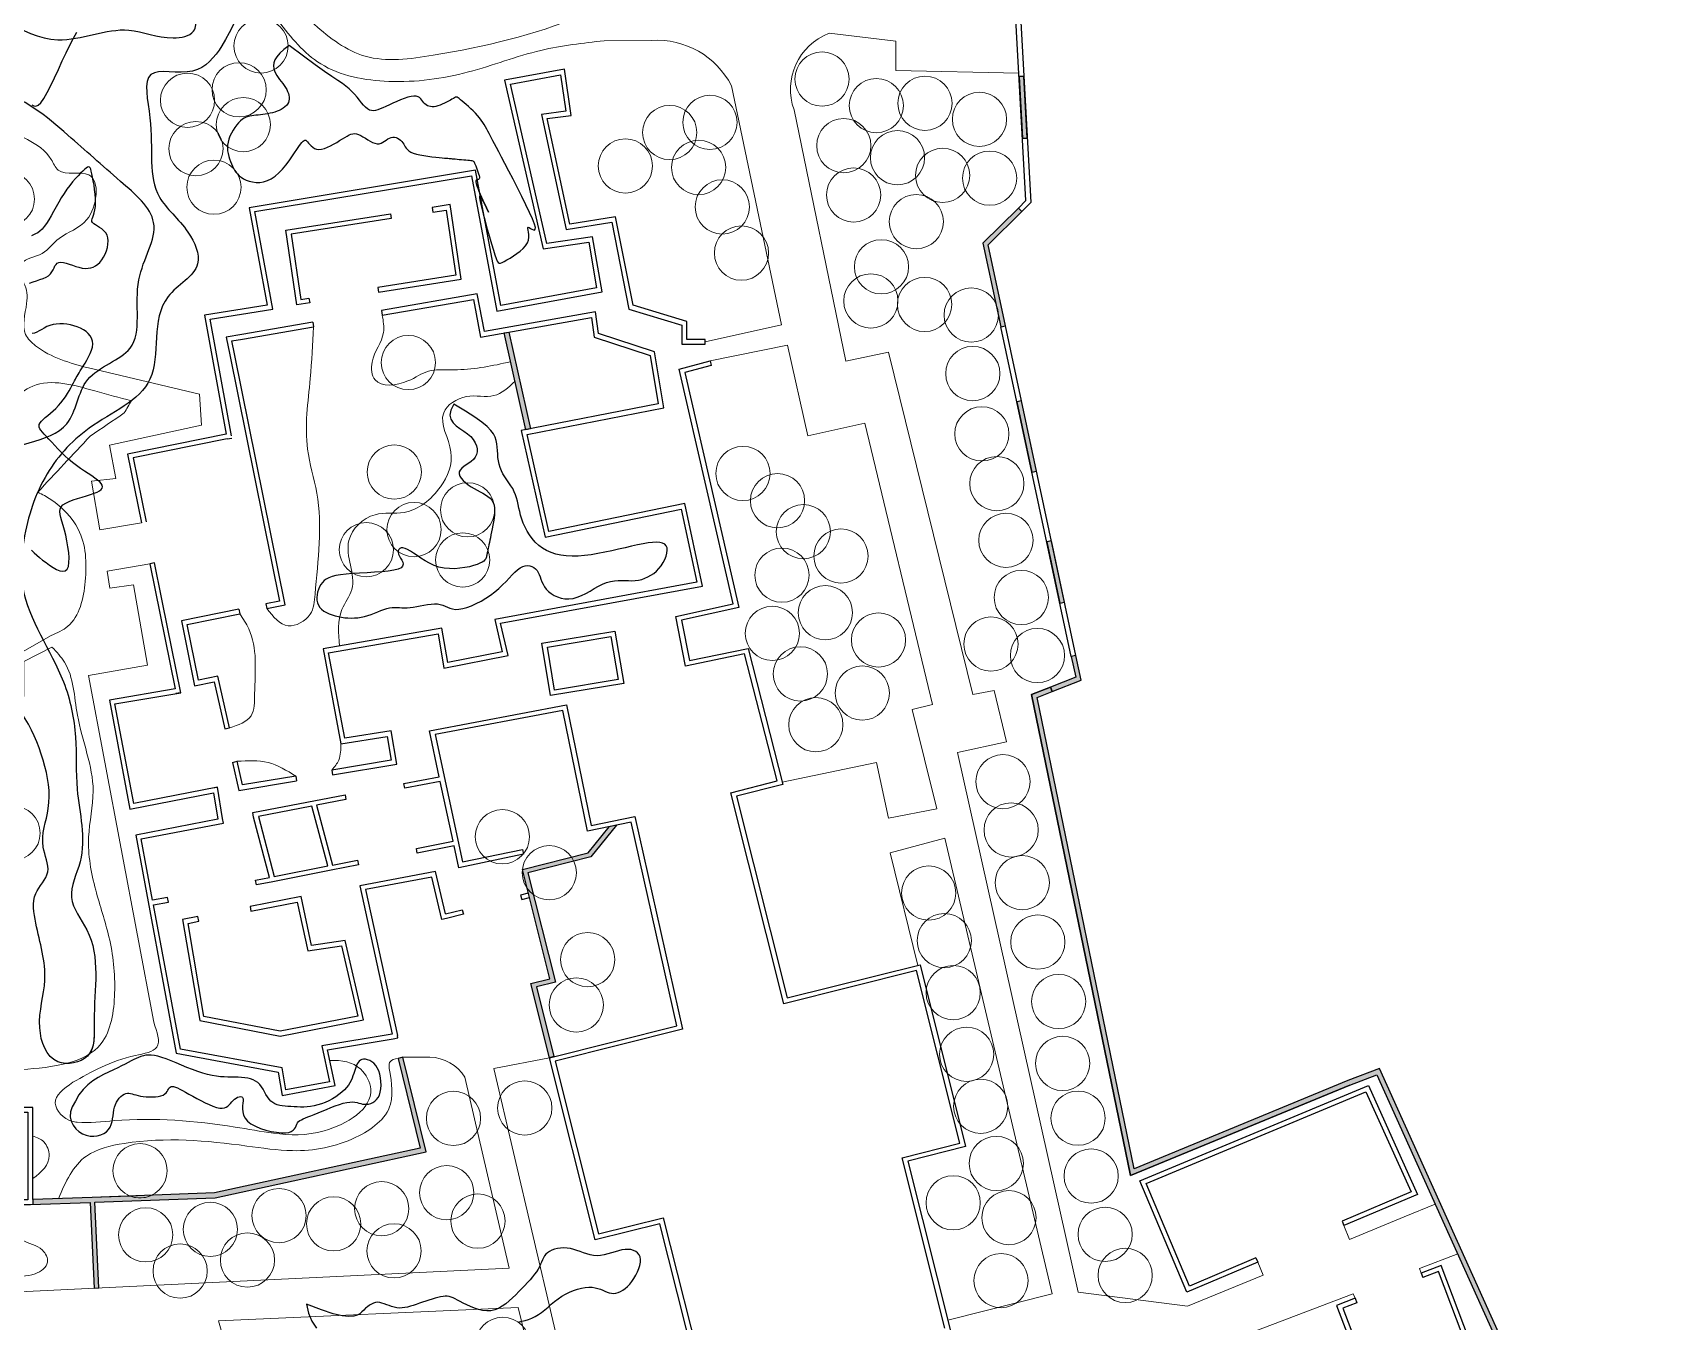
# Model space of a CAD drawing. Header units: millimetres. Extents: x -15937 to 135402, y -14729 to 208416.
# Drawn here: x 50642 to 135402, y 57358 to 124363 of the extents above; entities that cross this region are included whole.
import ezdxf

# ---------------------------------------------------------------- set-up
doc = ezdxf.new("R2010")
doc.units = ezdxf.units.MM
for name, color, linetype in [('archi', 7, 'Continuous'), ('rock', 30, 'Continuous'), ('water', 130, 'Continuous')]:
    doc.layers.add(name, color=color, linetype=linetype)
for name, color, linetype, lineweight in [('archiw', 255, 'Continuous', 0), ('plant', 90, 'Continuous', 0), ('road', 50, 'Continuous', 0)]:
    doc.layers.add(name, color=color, linetype=linetype, lineweight=lineweight)
pattern_1 = [(0, (0, 0), (0, 6.985), [5.08, -1.905]), (90, (0, 0), (-6.985, 4e-16), [5.08, -1.905])]

msp = doc.modelspace()

# ---------------------------------------------------------------- hatches: boundary and pattern name
at = {"layer": 'archiw'}
h = msp.add_hatch(color=256, dxfattribs=at)
h.dxf.hatch_style = 1
h.paths.add_polyline_path([(98694, 185327), (98444, 185313), (98601, 182490), (98850, 182504)])
h.paths.add_polyline_path([(98989, 179980), (98740, 179966), (98894, 177189), (99143, 177203)])
h.paths.add_polyline_path([(99295, 174456), (99046, 174442), (99169, 172207), (99418, 172221)])
h.paths.add_polyline_path([(99618, 168608), (99369, 168594), (99506, 166110), (99756, 166124)])
h.paths.add_polyline_path([(99917, 163203), (99668, 163190), (99799, 160814), (100049, 160828)])
h.paths.add_polyline_path([(100258, 157045), (100009, 157031), (100172, 154074), (100421, 154088)])
h.paths.add_polyline_path([(100637, 150188), (100388, 150174), (100561, 147041), (100810, 147055)])
h.paths.add_polyline_path([(101034, 143014), (100785, 143000), (100949, 140034), (101198, 140048)])
h.paths.add_polyline_path([(101390, 136575), (101141, 136561), (101302, 133642), (101551, 133656)])
h.paths.add_polyline_path([(102191, 122088), (101942, 122074), (102119, 118866), (102369, 118880)])
h.paths.add_polyline_path([(102082, 115064), (101906, 115242), (100058, 113417), (100989, 109066), (101233, 109118), (100330, 113336)])
h.paths.add_polyline_path([(102068, 105216), (101824, 105164), (102604, 101518), (102848, 101570)])
h.paths.add_polyline_path([(103626, 97937), (103382, 97884), (104064, 94697), (104308, 94749)])
h.paths.add_polyline_path([(104901, 91977), (104657, 91925), (104888, 90846), (103579, 90333), (103670, 90101), (105176, 90691)])
h = msp.add_hatch(dxfattribs=at)
h.set_pattern_fill('ANGLE', color=256)
h.set_pattern_definition(pattern_1)
h.paths.add_polyline_path([(75407, 108796), (75170, 108754), (76300, 103716), (76536, 103762)])
h = msp.add_hatch(dxfattribs=at)
h.set_pattern_fill('ANGLE', color=256)
h.set_pattern_definition(pattern_1)
h.paths.add_polyline_path([(119434, 29710), (120700, 26398), (125945, 28232), (127234, 25904), (135402, 37878), (120682, 70502), (119049, 69875), (107928, 65295), (102883, 89792), (103670, 90101), (103579, 90333), (102596, 89948), (107745, 64950), (119141, 69643), (120551, 70184), (135116, 37903), (127256, 26379), (126061, 28537), (120847, 26714), (119593, 29992), (112397, 28695), (112542, 22609), (104104, 20575), (103879, 21471), (101238, 20809), (101013, 21708), (100419, 21559), (100480, 21317), (100831, 21405), (101057, 20506), (103698, 21168), (103892, 20394), (104000, 19961), (101360, 19299), (101590, 18381), (101239, 18293), (101299, 18051), (101893, 18200), (101663, 19117), (104303, 19780), (104164, 20332), (112797, 22414), (112652, 28488)])
h = msp.add_hatch(dxfattribs=at)
h.set_pattern_fill('ANGLE', color=256)
h.set_pattern_definition(pattern_1)
h.paths.add_polyline_path([(81006, 83152), (80634, 83075), (79530, 81720), (78660, 81501, -0.044397), (78786, 81286), (79666, 81507)])
h.paths.add_polyline_path([(78660, 81501), (76111, 80860), (76361, 79869, 0.083644), (76692, 79537), (76403, 80686), (78786, 81286, 0.044397)])
h.paths.add_polyline_path([(76692, 79537, -0.083644), (76361, 79869), (77543, 75170), (76551, 74920), (77520, 71066), (77753, 71124), (76842, 74746), (77834, 74995)])
h = msp.add_hatch(dxfattribs=at)
h.set_pattern_fill('ANGLE', color=256)
h.set_pattern_definition(pattern_1)
h.paths.add_polyline_path([(71106, 66178), (69894, 71093), (69652, 71034), (70802, 66367), (60100, 64035), (56836, 63915, -0.205878), (55723, 63874), (53747, 63801), (50647, 63687), (50656, 63437), (53633, 63547), (53842, 59085), (53966, 59091), (54091, 59097), (53882, 63556), (60132, 63787)])
h.paths.add_polyline_path([(56836, 63915), (55723, 63874, 0.205878)], flags=17)
h = msp.add_hatch(dxfattribs=at)
h.set_pattern_fill('ANGLE', color=256)
h.set_pattern_definition(pattern_1)
h.paths.add_polyline_path([(71106, 66178), (69894, 71093), (69652, 71034), (70802, 66367), (60100, 64035), (56836, 63915, -0.205878), (55723, 63874), (53747, 63801), (50647, 63687), (50656, 63437), (53633, 63547), (53842, 59085), (54091, 59097), (53882, 63556), (60132, 63787)])
h.paths.add_polyline_path([(56836, 63915), (55723, 63874, 0.205878)], flags=17)

# ---------------------------------------------------------------- linework, layer by layer
at = {"layer": 'archi'}
for p, q in [((104657, 91925), (100989, 109066)), ((104901, 91977), (101233, 109118)), ((58342, 90034), (58096, 89994)), ((60237, 85122), (59992, 85074))]:
    msp.add_line(p, q, dxfattribs=at)
for points in [[(101906, 115242), (102298, 115629), (98444, 185313), (98694, 185327), (102554, 115530), (102082, 115064)], [(60978, 103405), (59875, 109470), (63142, 109987), (62191, 115054), (73469, 116919), (74787, 109883), (80260, 110884), (79766, 113748), (77380, 113404), (75487, 121685), (78090, 122171), (78369, 120275), (77111, 120107), (78392, 114123), (80764, 114504), (81657, 109989), (84412, 109151), (84412, 108160), (85617, 108160), (85617, 108410), (84661, 108410), (84661, 109336), (81873, 110184), (80963, 114789), (78586, 114407), (77411, 119895), (78653, 120061), (78299, 122463), (75186, 121883), (77188, 113124), (79561, 113467), (79972, 111085), (74987, 110173), (73670, 117205), (61899, 115258), (62849, 110194), (59584, 109676), (60710, 103481), (55580, 102442), (56300, 98884)], [(68826, 109677), (73568, 110492), (73940, 108537), (79702, 109554), (79846, 108532), (82758, 107576), (83181, 105058), (76056, 103668), (77291, 98137), (84377, 99581), (85190, 95785), (74676, 93858), (75065, 92166), (72239, 91614), (71932, 93401), (65747, 92319), (66671, 87390), (69081, 87773), (69298, 86540), (66206, 86023), (66247, 85777), (69587, 86336), (69284, 88058), (66872, 87674), (66038, 92117), (71728, 93112), (72036, 91320), (75366, 91970), (74978, 93660), (85488, 95586), (84569, 99875), (77481, 98431), (76355, 103472), (83467, 104860), (82979, 107766), (80071, 108721), (79913, 109845), (74139, 108826), (73768, 110779), (68784, 109923)], [(68784, 109923), (68826, 109677)], [(65208, 109308), (61524, 108675), (60707, 108535), (60893, 107616)], [(61138, 107665), (61003, 108332), (61566, 108429), (65250, 109062)], [(65208, 109308), (65250, 109062)], [(62823, 94422), (63779, 94616), (61138, 107665)], [(60893, 107616), (63485, 94811), (62773, 94667)], [(98082, 57014), (95863, 65860), (98863, 66626), (96613, 75596), (89710, 73873), (86954, 84841), (89357, 85456), (87673, 92057), (84602, 91417), (84087, 94007), (87076, 94658), (84273, 106863), (85875, 107292), (85940, 107051), (84570, 106684), (87375, 94468), (84380, 93815), (84797, 91713), (87856, 92349), (89660, 85277), (87257, 84660), (89891, 74176), (96794, 75898), (99165, 66445), (96166, 65680), (98444, 56597)], [(60755, 103235), (55874, 102247), (56545, 98933)], [(60755, 103235), (61000, 103280)], [(72115, 78541), (71589, 80742), (67662, 80004), (69346, 72290), (65677, 71684), (66082, 69818), (63820, 69389), (63624, 70534), (58325, 71512), (56932, 79008), (57705, 79158), (57657, 79403), (56886, 79253), (56293, 82447), (60562, 83265), (60515, 83510), (60251, 85124), (55901, 84289), (54926, 89458), (58346, 90035), (57393, 94742), (57343, 94987), (56978, 96790), (56734, 96740), (58050, 90239), (54633, 89662), (55703, 83997), (60046, 84831), (60270, 83463), (56002, 82645), (58111, 71298), (63408, 70320), (63617, 69097), (66380, 69621), (65977, 71480), (69402, 72047)], [(61374, 94384), (58380, 93778), (59068, 90403), (60085, 90610), (60643, 88163)], [(60887, 88218), (60275, 90903), (59263, 90697), (58674, 93583), (61424, 94139)], [(61374, 94384), (61424, 94139)], [(62773, 94667), (62823, 94422)], [(119142, 69644), (107745, 64950), (102596, 89948), (103579, 90333)], [(135402, 37878), (120682, 70502), (119049, 69875), (107928, 65295), (102883, 89792), (103670, 90101), (103579, 90333), (102596, 89948), (107745, 64950), (119141, 69643), (120551, 70184), (135116, 37903)], [(119047, 69874), (107928, 65295), (102883, 89792), (103670, 90101)], [(85542, 53367), (83254, 62438), (79892, 61600), (77520, 71066), (84144, 72731), (81776, 83311), (79493, 82840), (78214, 89117), (71575, 87872), (73000, 81242), (76112, 81893), (76163, 81649), (72808, 80947), (72564, 82080), (70650, 81701), (70602, 81946), (72512, 82324), (71845, 85428), (70003, 85075), (69956, 85318), (71793, 85670), (71277, 88070), (78409, 89408), (79687, 83135), (81966, 83605), (84441, 72549), (77823, 70884), (80074, 61902), (83435, 62740), (85595, 54178)], [(60643, 88163), (60887, 88218)], [(61040, 86423), (61284, 86478)], [(64327, 85709), (61565, 85247), (61284, 86478)], [(61040, 86423), (61374, 84962), (64368, 85463)], [(64327, 85709), (64368, 85463)], [(77520, 71066), (76551, 74920), (77543, 75170), (76111, 80860), (79530, 81720), (80634, 83075)], [(81006, 83152), (79666, 81507), (76403, 80686), (77834, 74995), (76842, 74746), (77753, 71124), (77520, 71066)], [(81006, 83152), (80634, 83075)], [(72112, 78540), (72985, 78760), (73044, 78527), (72171, 78307), (71928, 78249), (71402, 80453), (67961, 79807), (69618, 72215)], [(76422, 79624), (76020, 79523), (76078, 79290), (76481, 79391)], [(69402, 72047), (69644, 72106)], [(69644, 72106), (69617, 72218)], [(50527, 63432), (53633, 63547), (53842, 59085), (54091, 59097), (53882, 63556), (60132, 63787), (71106, 66178), (69894, 71093), (69652, 71034), (70802, 66367), (60100, 64035), (53747, 63801), (50647, 63687), (50647, 68479), (49430, 68479), (49430, 68229), (50397, 68229), (50397, 63682), (49430, 63682), (49430, 63432), (50522, 63432)], [(135402, 37878), (120682, 70502), (119050, 69876)], [(119140, 69643), (120551, 70184), (135116, 37903), (127256, 26379), (126061, 28537), (120847, 26714), (119593, 29992), (112397, 28695), (112542, 22609), (104104, 20575), (103879, 21471), (101238, 20809), (101013, 21708)], [(114361, 60437), (110667, 58869), (108224, 64669), (120113, 69621), (122663, 63960), (118841, 62338)], [(114263, 60666), (110800, 59197), (108551, 64535), (119985, 69297), (122330, 64090), (118744, 62568)], [(50647, 63687), (50656, 63437)], [(118744, 62568), (118841, 62338)], [(114263, 60666), (114361, 60437)], [(119417, 58557), (118455, 58189), (123460, 45085), (128858, 47144), (123894, 60267), (122860, 59872)], [(119507, 58324), (118777, 58045), (123604, 45407), (128536, 47289), (123749, 59945), (122949, 59639)], [(122860, 59872), (122949, 59639)], [(119417, 58557), (119507, 58324)]]:
    msp.add_lwpolyline(points, dxfattribs=at)
for points in [[(102119, 118866), (102369, 118880), (102191, 122088), (101942, 122074)], [(71458, 115030), (72148, 115137), (72653, 111746), (68599, 111117), (68637, 110870), (72936, 111537), (72358, 115422), (71419, 115277)], [(69253, 114940), (69291, 114694), (64093, 113887), (64598, 110495), (65014, 110560), (65052, 110313), (64388, 110210), (63810, 114095)], [(102082, 115064), (101906, 115242), (100058, 113417), (100989, 109066), (101233, 109118), (100330, 113336)], [(75170, 108754), (75407, 108796), (76536, 103762), (76300, 103716)], [(102604, 101518), (102848, 101570), (102068, 105216), (101824, 105164)], [(104064, 94697), (104308, 94749), (103626, 97937), (103382, 97884)], [(80925, 93247), (81382, 90523), (77570, 89891), (77130, 92614)], [(80720, 92960), (81095, 90728), (77776, 90178), (77416, 92409)], [(104901, 91977), (104657, 91925), (104888, 90846), (103579, 90333), (103670, 90101), (105176, 90691)], [(62089, 83811), (66890, 84731), (66936, 84487), (65402, 84192), (66236, 81082), (67539, 81340), (67588, 81095), (66171, 80815), (63131, 80213), (62282, 80048), (62234, 80293), (62954, 80433), (62136, 83566)], [(65156, 84145), (62382, 83613), (63199, 80481), (65991, 81034)], [(64409, 79159), (64951, 76628), (66701, 76875), (67552, 73224), (63516, 72446), (59554, 73216), (58732, 78052), (59290, 78161), (59242, 78406), (58445, 78251), (59337, 73004), (63516, 72192), (67854, 73028), (66892, 77154), (65147, 76907), (64602, 79451), (61949, 78934), (61997, 78689)]]:
    msp.add_lwpolyline(points, close=True, dxfattribs=at)
at = {"layer": 'archiw'}
for points in [[(102191, 122088), (101942, 122074), (102119, 118866), (102369, 118880), (102191, 122088)], [(102082, 115064), (101906, 115242), (100058, 113417), (100989, 109066), (101233, 109118), (100330, 113336), (102082, 115064)], [(102068, 105216), (101824, 105164), (102604, 101518), (102848, 101570), (102068, 105216)], [(103626, 97937), (103382, 97884), (104064, 94697), (104308, 94749), (103626, 97937)], [(104901, 91977), (104657, 91925), (104888, 90846), (103579, 90333), (103670, 90101), (105176, 90691), (104901, 91977)]]:
    msp.add_lwpolyline(points, close=True, dxfattribs=at)
for points in [[(71106, 66178), (69894, 71093), (69652, 71034), (70802, 66367), (60100, 64035), (56836, 63915, -0.205878), (55723, 63874), (53747, 63801), (50647, 63687), (50656, 63437), (53633, 63547), (53842, 59085), (54091, 59097), (53882, 63556), (60132, 63787), (71106, 66178)], [(56836, 63915), (55723, 63874, 0.205878), (56836, 63915)]]:
    msp.add_lwpolyline(points, format="xyb", close=True, dxfattribs=at)
at = {"layer": 'plant'}
for centre in [(62525, 123672), (91696, 121947), (58699, 120843), (61383, 121389), (97050, 120689), (94521, 120567), (99884, 119854), (61602, 119580), (83775, 119169), (85866, 119696), (59136, 118330), (92829, 118488), (81470, 117431), (85280, 117352), (95622, 117856), (97967, 116939), (100414, 116796), (49330, 115704), (60072, 116326), (93339, 115920), (86511, 115302), (96601, 114534), (87507, 112899), (94787, 112186), (94236, 110412), (97029, 110229), (99456, 109679), (70184, 107209), (99537, 106637), (100009, 103502), (69451, 101514), (87582, 101442), (100788, 100916), (73265, 99553), (89383, 100025), (70480, 98526), (90725, 98416), (101259, 97966), (68001, 97477), (73008, 96947), (92679, 97151), (89613, 96155), (102059, 94994), (91874, 94202), (89115, 93129), (94634, 92784), (100481, 92571), (102900, 91977), (90571, 91022), (93791, 90026), (91376, 88378), (101107, 85419), (49626, 82742), (75074, 82553), (101532, 82909), (77510, 80685), (102111, 80167), (97244, 79626), (98055, 77155), (102922, 77078), (79514, 76165), (98519, 74452), (78918, 73811), (104004, 73988), (99214, 71246), (104210, 70769), (76238, 68452), (99948, 68543), (72529, 67911), (105012, 67924), (100759, 65569), (56232, 65189), (105692, 64916), (72180, 64049), (68797, 63215), (98519, 63523), (63460, 62858), (66295, 62429), (73800, 62572), (101416, 62750), (56527, 61857), (59886, 62143), (106420, 61882), (61816, 60548), (69440, 61024), (58314, 59976), (107464, 59747), (101005, 59480), (75085, 56164)]:
    msp.add_circle(centre, 1410, dxfattribs=at)
at = {"layer": 'road'}
for points in [[(85617, 108285), (89589, 109175), (86983, 121603, 0.29757), (82844, 123960), (80372, 123942)], [(101932, 122248), (95539, 122394), (95539, 123921), (92060, 124328, 0.406487), (90244, 120341), (92933, 107272), (95150, 107751), (99533, 89953), (100646, 90152), (101291, 87494), (98739, 86930), (105013, 58870), (110707, 58152), (114635, 59769), (114361, 60437)], [(75431, 60132), (73122, 70048, 0.259936), (71292, 71093), (69894, 71093)]]:
    msp.add_lwpolyline(points, format="xyb", dxfattribs=at)
for points in [[(89631, 85390), (94538, 86419), (95158, 83523), (97669, 84000), (96388, 89162), (97435, 89436), (93922, 104050), (90957, 103400), (89897, 108121), (85875, 107292)], [(56300, 98884), (54140, 98511), (53705, 101035), (54977, 101177), (54633, 102909), (59432, 103953), (59324, 105567), (53549, 106928)], [(56734, 96740), (54512, 96357), (54664, 95474), (55895, 95660), (56610, 91475), (53541, 90941), (56940, 72918)], [(49750, 90380), (49750, 91965), (51610, 93011)], [(50188, 89854), (50188, 91659), (51650, 92411)], [(98234, 57423), (103673, 58783), (98092, 82482), (95235, 81723), (96672, 75867)], [(74634, 70514), (77520, 71066)], [(85246, 54541), (78725, 53031), (74634, 70514)], [(118841, 62338), (119136, 61623), (121966, 62788), (123589, 63452)], [(122860, 59872), (122769, 60112), (124757, 60864)], [(21608, 57520), (75431, 60132)], [(130327, 30660), (126911, 35858), (108166, 31671), (106254, 38654), (113883, 40695), (112167, 56063), (119326, 58797), (119417, 58557)], [(97964, 20943), (93511, 41368), (80659, 38471), (75892, 58082), (60307, 57388), (62927, 48256), (71033, 50466), (75384, 34591)]]:
    msp.add_lwpolyline(points, dxfattribs=at)
for points, knots in [([(85697, 181238), (85754, 179745), (85804, 178063), (85704, 175801), (85228, 174306), (82854, 174264), (79996, 174756), (74116, 174964), (67659, 174572), (58747, 171302), (50085, 172912), (40817, 175187), (33483, 174026), (27482, 176503), (19127, 177879), (11005, 177370), (4011, 173964), (133, 171463), (-1332, 166564), (40, 161042), (-424, 155707), (-299, 149646), (-1851, 144385), (-6047, 140111), (-6554, 135060), (-5144, 129971), (-5343, 124952), (-3743, 121136), (-1510, 118864), (-3624, 116584), (-5277, 115837), (-6156, 115512)], [667.322124, 667.322124, 667.322124, 667.322124, 4942.224916, 5499.119072, 7317.628673, 8601.799882, 11715.99375, 15992.755019, 25383.218836, 30237.242496, 43055.68681, 49644.582321, 57815.346355, 63673.960696, 67988.032716, 82298.791013, 85884.613893, 90536.467894, 95071.200264, 99499.735897, 106773.960669, 110347.686879, 117025.295956, 121887.00326, 127133.222147, 130640.950838, 137182.934547, 141105.1539, 142733.821307, 145219.055249, 148028.861027, 148028.861027, 148028.861027, 148028.861027]), ([(78402, 132538), (79077, 132427), (80387, 132133), (82959, 130186), (81564, 126354), (77239, 124335), (73031, 123368), (67961, 122670), (64859, 125008), (63238, 126878), (62296, 127977)], [645.022631, 645.022631, 645.022631, 645.022631, 2615.69638, 4516.842955, 9172.507785, 10718.723196, 18340.984139, 21752.967114, 24736.046551, 28950.936455, 28950.936455, 28950.936455, 28950.936455]), ([(80372, 123942), (79266, 123818), (76848, 123547), (73265, 122138), (69371, 121607), (65558, 122306), (63441, 124884), (62292, 126501), (61743, 127277)], [0, 0, 0, 0, 3201.432472, 6992.691937, 11005.343019, 14518.173879, 17509.801872, 20273.780652, 20273.780652, 20273.780652, 20273.780652]), ([(53549, 106928), (52579, 107186), (51355, 107512), (49964, 108847), (50393, 110100), (50362, 111223), (49805, 111778), (50089, 112645), (51237, 112716), (52065, 113935), (53864, 114303), (54292, 117585), (52044, 116795), (51502, 118117), (49863, 119235), (47588, 119744), (46737, 121064), (46547, 121414)], [0, 0, 0, 0, 2871.57827, 3624.162968, 5176.86721, 6207.903354, 6725.979206, 7243.919197, 8415.245555, 9551.975085, 11224.938937, 13468.285207, 15015.127134, 15650.886163, 17205.433683, 20642.365722, 21771.513794, 21771.513794, 21771.513794, 21771.513794]), ([(25539, 98832), (25984, 98823), (27486, 98734), (30364, 98470), (32251, 99498), (34227, 99296), (34014, 100175), (33926, 101851), (36582, 103900), (40432, 104798), (42579, 102192), (45192, 101419), (47672, 102747), (48917, 104741), (51134, 106531), (53503, 105824), (55160, 105384), (55778, 105221), (55655, 105011), (55533, 104800), (55410, 104590), (54820, 104190), (54230, 103790), (53640, 103390), (52730, 102416), (51819, 101443), (50909, 100469), (51142, 100355), (51988, 99896), (53385, 98456), (53516, 95948), (53009, 93647), (51919, 93152), (51610, 93011)], [34130.156197, 34130.156197, 34130.156197, 34130.156197, 35416.540545, 38431.61487, 42015.803321, 42443.039885, 42760.505175, 44119.866685, 47505.625223, 51050.178991, 54380.458636, 56340.432092, 58429.261878, 61890.949511, 63169.141036, 66280.674109, 68163.967419, 68163.967419, 68163.967419, 68164.967419, 68164.967419, 68164.967419, 68165.967419, 68165.967419, 68165.967419, 68166.967419, 68166.967419, 68166.967419, 68916.881443, 70940.464828, 73571.433814, 75976.928051, 76928.564733, 76928.564733, 76928.564733, 76928.564733]), ([(39555, 69391), (40643, 69588), (44153, 70219), (48766, 70272), (54470, 70858), (55047, 74576), (54739, 77233), (53839, 79844), (53365, 82408), (54127, 85495), (52817, 88402), (52784, 91211), (51888, 92159), (51650, 92411)], [120.743455, 120.743455, 120.743455, 120.743455, 3278.728003, 10319.060603, 14481.469436, 17094.044662, 19926.918041, 22349.236592, 25012.361087, 27338.079768, 31217.694079, 33931.32366, 34913.213485, 34913.213485, 34913.213485, 34913.213485]), ([(52729, 69788), (52261, 69455), (51370, 68820), (52356, 67781), (53507, 67652), (56354, 68010), (59760, 67742), (63391, 67065), (65890, 66949), (68788, 68681), (67672, 70802), (66717, 70940), (66097, 70926)], [0, 0, 0, 0, 1362.070299, 2594.485616, 2867.709976, 4727.100959, 10768.266379, 12720.523897, 15261.542606, 18382.169429, 19495.042413, 21151.565656, 21151.565656, 21151.565656, 21151.565656]), ([(51993, 63736), (52348, 64622), (53052, 66113), (56907, 67014), (60452, 66693), (64492, 66075), (67193, 66564), (69675, 68319), (69060, 70830), (69230, 70940), (69652, 71034)], [412.99382, 412.99382, 412.99382, 412.99382, 2977.455731, 4975.233597, 11109.751825, 13410.470803, 16645.39686, 19038.963686, 21006.333117, 22810.482666, 22810.482666, 22810.482666, 22810.482666]), ([(50647, 66990), (50871, 66929), (51312, 66751), (51701, 65668), (51124, 65123), (50647, 64790)], [284.714946, 284.714946, 284.714946, 284.714946, 925.39781, 1653.178554, 3115.50548, 3115.50548, 3115.50548, 3115.50548]), ([(7967, 56861), (7969, 57128), (7969, 57513), (7942, 58316), (9470, 58184), (13186, 59561), (19795, 60078), (24899, 64275), (28742, 66080), (32782, 66034), (35194, 62344), (38939, 60298), (43913, 59566), (47742, 59995), (50616, 59623), (51606, 60328), (51109, 61335), (50044, 61402), (49419, 62462), (49412, 63176), (49437, 63557)], [490.789184, 490.789184, 490.789184, 490.789184, 1278.59386, 1596.04399, 2587.39985, 4433.821339, 14284.603818, 19847.757399, 23249.620968, 26513.519842, 30355.21494, 35022.738489, 38472.167249, 44721.506605, 46004.434251, 46851.449584, 47499.963381, 48645.427507, 49609.396846, 50700.561951, 50700.561951, 50700.561951, 50700.561951])]:
    msp.add_open_spline(points, degree=3, knots=knots, dxfattribs=at)
for points in [[(68826, 109677), (68890, 108770), (68300, 107230), (68450, 106310), (70160, 106250), (71230, 106760), (72390, 106830), (75140, 107170), (75507, 107252)], [(62823, 94422), (63940, 93520), (65070, 94120), (65330, 95160), (65420, 100420), (64940, 102710), (65080, 106380), (65250, 109062)], [(75735, 106235), (74630, 105490), (73200, 105440), (72020, 104600), (72400, 102560), (71850, 100740), (69960, 99420), (68450, 99300), (67090, 97960), (67240, 95410), (66730, 94370), (66599, 92468)], [(60887, 88218), (62000, 88840), (62190, 89980), (61880, 93370), (61424, 94139)], [(66671, 87390), (66560, 86540), (66206, 86023)], [(61284, 86478), (62890, 86410), (64327, 85709)], [(52729, 69788), (55987, 71182), (57102, 71617), (56940, 72918)]]:
    msp.add_spline(points, degree=3, dxfattribs=at)
at = {"layer": 'rock'}
for points in [[(50608, 120601), (50701, 120549), (50809, 120538), (50932, 120589), (51072, 120720), (51231, 120942), (51404, 121245), (51590, 121609), (51783, 122017), (51982, 122450), (52183, 122889), (52382, 123317), (52576, 123715), (52763, 124068), (52944, 124380)], [(63992, 123694), (63710, 123485), (63497, 123291), (63345, 123111), (63246, 122943), (63193, 122787), (63177, 122641), (63191, 122504), (63227, 122375), (63278, 122253), (63341, 122137), (63412, 122026), (63489, 121919), (63568, 121815), (63648, 121712), (63724, 121611), (63793, 121509), (63855, 121407), (63906, 121305), (63946, 121203), (63974, 121102), (63989, 121003), (63990, 120908), (63976, 120816), (63946, 120728), (63900, 120646), (63838, 120569), (63763, 120498), (63675, 120433), (63577, 120373), (63471, 120319), (63357, 120272), (63238, 120230), (63116, 120195), (62990, 120166), (62864, 120141), (62737, 120121), (62612, 120104), (62489, 120090), (62369, 120077), (62255, 120067), (62146, 120056), (62042, 120043), (61942, 120026), (61844, 120002), (61748, 119967), (61653, 119920), (61556, 119859), (61458, 119779), (61357, 119680), (61256, 119564), (61157, 119434), (61064, 119292), (60979, 119142), (60906, 118986), (60847, 118827), (60805, 118669), (60781, 118513), (60776, 118361), (60785, 118213), (60807, 118069), (60840, 117930), (60881, 117795), (60928, 117666), (60978, 117542), (61030, 117424), (61085, 117312), (61146, 117206), (61214, 117106), (61293, 117012), (61384, 116924), (61490, 116842), (61612, 116767), (61753, 116699), (61910, 116641), (62082, 116599), (62264, 116576), (62455, 116577), (62651, 116606), (62851, 116668), (63051, 116767), (63250, 116905), (63443, 117075), (63631, 117270), (63809, 117478), (63977, 117693), (64131, 117904), (64269, 118104), (64390, 118282), (64491, 118433), (64576, 118555), (64646, 118648), (64706, 118716), (64757, 118757), (64803, 118774), (64848, 118767), (64893, 118738), (64942, 118688), (64997, 118623), (65058, 118550), (65129, 118474), (65209, 118404), (65302, 118345), (65408, 118304), (65529, 118288), (65665, 118301), (65815, 118340), (65973, 118400), (66135, 118476), (66298, 118563), (66458, 118656), (66610, 118748), (66752, 118837), (66878, 118916), (66993, 118984), (67098, 119040), (67197, 119081), (67293, 119106), (67389, 119114), (67487, 119103), (67592, 119071), (67704, 119019), (67823, 118951), (67947, 118874), (68073, 118794), (68200, 118719), (68324, 118654), (68445, 118606), (68559, 118582), (68665, 118586), (68764, 118614), (68858, 118658), (68946, 118714), (69032, 118774), (69116, 118833), (69199, 118882), (69283, 118917), (69369, 118933), (69456, 118929), (69541, 118909), (69623, 118874), (69702, 118828), (69774, 118772), (69839, 118708), (69895, 118640), (69942, 118569), (69983, 118496), (70026, 118423), (70074, 118351), (70134, 118282), (70211, 118215), (70311, 118153), (70439, 118097), (70599, 118047), (70785, 118004), (70987, 117967), (71197, 117935), (71407, 117908), (71607, 117886), (71790, 117868), (71946, 117853), (72070, 117842), (72166, 117833), (72240, 117827), (72300, 117821), (72352, 117817), (72403, 117812), (72460, 117807), (72529, 117800), (72617, 117793), (72719, 117783), (72831, 117773), (72948, 117762), (73065, 117752), (73177, 117742), (73279, 117732), (73367, 117724), (73436, 117718), (73489, 117710), (73529, 117700), (73560, 117683), (73584, 117659), (73606, 117623), (73629, 117574), (73656, 117509), (73689, 117428), (73726, 117333), (73765, 117230), (73803, 117125), (73836, 117024), (73861, 116930), (73876, 116851), (73877, 116790), (73863, 116752), (73836, 116732), (73803, 116722), (73767, 116716), (73732, 116708), (73704, 116690), (73688, 116655), (73687, 116597), (73705, 116510), (73740, 116399), (73789, 116268), (73849, 116123), (73916, 115969), (73987, 115811), (74059, 115655), (74128, 115507), (74192, 115370), (74248, 115250), (74294, 115151), (74328, 115078), (74348, 115035), (74352, 115026), (74338, 115057), (74304, 115130), (74249, 115247), (74179, 115392), (74103, 115546), (74026, 115689), (73958, 115802), (73905, 115865), (73875, 115859), (73876, 115764), (73912, 115567), (73979, 115285), (74069, 114940), (74175, 114554), (74289, 114150), (74404, 113751), (74513, 113379), (74608, 113057), (74684, 112802), (74745, 112613), (74798, 112483), (74849, 112405), (74905, 112371), (74973, 112376), (75059, 112411), (75170, 112471), (75309, 112550), (75471, 112644), (75645, 112752), (75822, 112871), (75993, 113000), (76149, 113138), (76280, 113281), (76377, 113428), (76433, 113577), (76455, 113722), (76453, 113860), (76436, 113984), (76414, 114089), (76395, 114171), (76391, 114224), (76410, 114243), (76458, 114226), (76527, 114186), (76607, 114141), (76684, 114106), (76747, 114100), (76786, 114137), (76788, 114236), (76742, 114412), (76639, 114677), (76488, 115016), (76301, 115412), (76087, 115844), (75860, 116293), (75629, 116741), (75408, 117166), (75206, 117551), (75034, 117880), (74889, 118156), (74768, 118386), (74667, 118579), (74582, 118742), (74509, 118882), (74443, 119006), (74383, 119122), (74322, 119237), (74261, 119351), (74197, 119465), (74128, 119580), (74054, 119695), (73973, 119812), (73884, 119929), (73784, 120048), (73673, 120168), (73555, 120288), (73433, 120406), (73311, 120518), (73192, 120624), (73081, 120720), (72981, 120805), (72896, 120876), (72829, 120932), (72777, 120972), (72734, 120999), (72698, 121011), (72663, 121011), (72626, 121000), (72581, 120977), (72524, 120943), (72453, 120901), (72368, 120851), (72273, 120797), (72169, 120742), (72060, 120687), (71948, 120635), (71836, 120590), (71725, 120553), (71619, 120527), (71519, 120512), (71424, 120508), (71334, 120515), (71252, 120533), (71176, 120562), (71107, 120603), (71045, 120655), (70991, 120717), (70941, 120785), (70889, 120855), (70833, 120922), (70767, 120981), (70687, 121027), (70589, 121056), (70468, 121062), (70321, 121043), (70153, 121001), (69970, 120942), (69777, 120868), (69579, 120786), (69383, 120699), (69195, 120612), (69019, 120529), (68861, 120455), (68719, 120392), (68591, 120343), (68474, 120310), (68365, 120297), (68262, 120305), (68162, 120336), (68062, 120395), (67961, 120480), (67857, 120590), (67749, 120717), (67635, 120858), (67514, 121007), (67386, 121159), (67249, 121308), (67101, 121448), (66940, 121580), (66750, 121718), (66512, 121879), (66210, 122082), (65824, 122347), (65338, 122692), (64733, 123134), (63992, 123694)], [(50482, 111332), (50664, 111402), (50847, 111463), (51024, 111520), (51191, 111579), (51340, 111644), (51466, 111722), (51565, 111814), (51642, 111917), (51703, 112025), (51755, 112131), (51805, 112230), (51860, 112315), (51926, 112379), (52010, 112418), (52118, 112426), (52246, 112409), (52391, 112372), (52548, 112322), (52713, 112265), (52883, 112209), (53052, 112160), (53217, 112124), (53374, 112106), (53523, 112108), (53663, 112130), (53796, 112172), (53920, 112234), (54035, 112316), (54143, 112419), (54243, 112542), (54334, 112686), (54414, 112844), (54481, 113013), (54531, 113188), (54563, 113362), (54572, 113531), (54557, 113690), (54514, 113833), (54443, 113957), (54350, 114063), (54242, 114154), (54127, 114232), (54014, 114302), (53910, 114365), (53823, 114425), (53761, 114484), (53730, 114545), (53725, 114611), (53741, 114687), (53771, 114774), (53809, 114878), (53849, 115000), (53884, 115145), (53908, 115316), (53917, 115513), (53912, 115732), (53895, 115964), (53869, 116200), (53836, 116432), (53800, 116653), (53763, 116853), (53727, 117025), (53695, 117162), (53664, 117264), (53631, 117333), (53594, 117371), (53551, 117380), (53497, 117362), (53430, 117318), (53347, 117251), (53247, 117162), (53131, 117052), (53003, 116922), (52865, 116773), (52720, 116606), (52572, 116422), (52423, 116222), (52277, 116006), (52135, 115777), (51998, 115540), (51865, 115300), (51736, 115064), (51611, 114837), (51489, 114626), (51369, 114436), (51251, 114274), (51135, 114144), (51020, 114041), (50907, 113961), (50796, 113898), (50685, 113847), (50576, 113801)], [(50590, 97446), (50718, 97314), (50855, 97189), (51003, 97065), (51164, 96938), (51339, 96805), (51522, 96674), (51708, 96554), (51889, 96455), (52059, 96387), (52211, 96358), (52340, 96380), (52439, 96461), (52503, 96607), (52534, 96810), (52538, 97057), (52519, 97334), (52480, 97630), (52427, 97932), (52363, 98226), (52294, 98501), (52224, 98745), (52159, 98960), (52104, 99149), (52068, 99315), (52055, 99459), (52072, 99587), (52126, 99701), (52222, 99803), (52364, 99897), (52544, 99983), (52753, 100064), (52979, 100139), (53211, 100211), (53440, 100279), (53654, 100345), (53844, 100410), (54000, 100476), (54121, 100542), (54208, 100610), (54260, 100680), (54279, 100754), (54264, 100832), (54215, 100915), (54134, 101004), (54020, 101099), (53879, 101203), (53715, 101314), (53533, 101433), (53337, 101562), (53133, 101701), (52925, 101850), (52718, 102010), (52516, 102181), (52321, 102359), (52134, 102541), (51957, 102723), (51790, 102900), (51634, 103070), (51492, 103227), (51364, 103368), (51251, 103490), (51155, 103595), (51078, 103687), (51021, 103769), (50987, 103845), (50975, 103918), (50990, 103992), (51031, 104069), (51100, 104154), (51192, 104246), (51304, 104345), (51431, 104453), (51567, 104569), (51709, 104694), (51851, 104827), (51988, 104969), (52118, 105119), (52238, 105276), (52349, 105434), (52451, 105592), (52543, 105745), (52626, 105891), (52700, 106026), (52764, 106146), (52820, 106251), (52868, 106342), (52913, 106426), (52958, 106506), (53005, 106588), (53057, 106675), (53117, 106774), (53189, 106888), (53274, 107020), (53367, 107169), (53463, 107330), (53555, 107499), (53637, 107672), (53704, 107846), (53749, 108016), (53767, 108178), (53753, 108329), (53709, 108469), (53637, 108597), (53540, 108713), (53422, 108818), (53285, 108911), (53133, 108993), (52968, 109063), (52794, 109121), (52613, 109168), (52428, 109201), (52241, 109220), (52057, 109224), (51876, 109212), (51703, 109184), (51540, 109139), (51389, 109077), (51248, 109003), (51115, 108925), (50988, 108850), (50865, 108785), (50742, 108736), (50619, 108711)], [(72547, 105050), (72393, 104736), (72348, 104475), (72394, 104257), (72509, 104074), (72674, 103916), (72868, 103774), (73070, 103640), (73261, 103503), (73424, 103356), (73554, 103202), (73653, 103043), (73719, 102882), (73754, 102724), (73756, 102571), (73726, 102427), (73664, 102294), (73570, 102176), (73455, 102071), (73326, 101974), (73194, 101884), (73069, 101797), (72960, 101710), (72877, 101620), (72831, 101525), (72827, 101421), (72863, 101310), (72934, 101196), (73033, 101080), (73155, 100966), (73294, 100854), (73445, 100749), (73601, 100653), (73758, 100567), (73911, 100487), (74059, 100411), (74197, 100335), (74322, 100253), (74432, 100163), (74523, 100060), (74593, 99940), (74638, 99801), (74662, 99645), (74668, 99476), (74658, 99298), (74638, 99114), (74609, 98929), (74575, 98747), (74541, 98571), (74507, 98404), (74476, 98248), (74447, 98102), (74420, 97968), (74395, 97845), (74373, 97735), (74354, 97636), (74336, 97551), (74322, 97478), (74309, 97416), (74299, 97362), (74289, 97315), (74281, 97273), (74273, 97233), (74265, 97193), (74256, 97151), (74246, 97106), (74231, 97056), (74205, 97004), (74165, 96948), (74105, 96891), (74021, 96832), (73908, 96772), (73762, 96711), (73579, 96651), (73364, 96595), (73125, 96547), (72866, 96511), (72596, 96492), (72319, 96494), (72044, 96520), (71775, 96575), (71519, 96662), (71277, 96773), (71050, 96900), (70838, 97036), (70640, 97172), (70459, 97299), (70294, 97410), (70145, 97495), (70014, 97549), (69900, 97572), (69807, 97569), (69734, 97541), (69683, 97492), (69655, 97426), (69652, 97345), (69675, 97252), (69722, 97150), (69783, 97044), (69843, 96935), (69889, 96827), (69908, 96722), (69884, 96625), (69806, 96539), (69658, 96465), (69432, 96407), (69141, 96362), (68800, 96328), (68426, 96302), (68037, 96280), (67649, 96259), (67279, 96237), (66944, 96210), (66657, 96177), (66415, 96135), (66215, 96084), (66050, 96024), (65914, 95952), (65804, 95870), (65713, 95775), (65635, 95667), (65568, 95546), (65510, 95415), (65466, 95276), (65436, 95134), (65423, 94991), (65429, 94851), (65455, 94716), (65505, 94592), (65579, 94479), (65674, 94379), (65789, 94290), (65919, 94212), (66063, 94144), (66216, 94086), (66377, 94038), (66542, 93998), (66708, 93966), (66875, 93942), (67044, 93928), (67213, 93923), (67384, 93928), (67555, 93943), (67728, 93970), (67902, 94009), (68076, 94059), (68250, 94118), (68423, 94181), (68592, 94247), (68757, 94310), (68916, 94367), (69067, 94415), (69210, 94450), (69344, 94470), (69471, 94478), (69594, 94476), (69717, 94469), (69842, 94461), (69974, 94456), (70116, 94457), (70270, 94467), (70438, 94490), (70619, 94523), (70806, 94560), (70997, 94597), (71186, 94631), (71370, 94655), (71544, 94666), (71703, 94660), (71846, 94633), (71975, 94590), (72098, 94539), (72219, 94485), (72345, 94436), (72482, 94398), (72634, 94378), (72808, 94382), (73008, 94417), (73229, 94479), (73467, 94567), (73714, 94678), (73965, 94808), (74214, 94955), (74456, 95116), (74683, 95288), (74893, 95467), (75085, 95650), (75262, 95830), (75426, 96004), (75579, 96166), (75724, 96311), (75863, 96435), (75998, 96533), (76131, 96600), (76260, 96639), (76385, 96651), (76503, 96638), (76613, 96604), (76712, 96550), (76801, 96478), (76876, 96391), (76937, 96292), (76989, 96182), (77035, 96064), (77081, 95940), (77131, 95812), (77191, 95683), (77265, 95555), (77358, 95429), (77473, 95310), (77610, 95199), (77766, 95102), (77939, 95021), (78126, 94962), (78324, 94927), (78531, 94921), (78746, 94948), (78964, 95010), (79186, 95100), (79409, 95209), (79632, 95331), (79853, 95456), (80072, 95576), (80287, 95683), (80496, 95769), (80699, 95827), (80896, 95861), (81087, 95877), (81273, 95880), (81454, 95876), (81633, 95870), (81808, 95868), (81981, 95876), (82152, 95899), (82320, 95937), (82485, 95991), (82644, 96060), (82798, 96146), (82944, 96247), (83082, 96365), (83210, 96499), (83328, 96648), (83431, 96809), (83518, 96975), (83586, 97140), (83630, 97300), (83648, 97448), (83638, 97579), (83596, 97687), (83519, 97769), (83408, 97825), (83265, 97857), (83091, 97866), (82886, 97856), (82653, 97828), (82392, 97785), (82105, 97727), (81794, 97658), (81463, 97582), (81117, 97501), (80761, 97420), (80401, 97343), (80040, 97273), (79685, 97215), (79341, 97172), (79011, 97148), (78696, 97143), (78398, 97159), (78116, 97195), (77851, 97253), (77603, 97332), (77372, 97433), (77159, 97557), (76964, 97704), (76787, 97871), (76627, 98053), (76485, 98247), (76360, 98450), (76251, 98656), (76159, 98864), (76083, 99068), (76022, 99267), (75973, 99458), (75932, 99644), (75894, 99824), (75855, 99999), (75811, 100168), (75758, 100333), (75692, 100495), (75610, 100652), (75515, 100807), (75412, 100961), (75306, 101114), (75202, 101269), (75105, 101426), (75019, 101586), (74950, 101751), (74900, 101921), (74867, 102096), (74845, 102274), (74831, 102453), (74819, 102633), (74804, 102811), (74782, 102986), (74749, 103157), (74696, 103325), (74611, 103495), (74479, 103676), (74282, 103878), (74006, 104107), (73636, 104374), (73155, 104685), (72547, 105050)], [(52868, 68802), (52699, 68520), (52613, 68251), (52599, 67999), (52648, 67766), (52747, 67558), (52886, 67376), (53053, 67227), (53239, 67112), (53432, 67034), (53628, 66993), (53821, 66984), (54007, 67005), (54182, 67053), (54340, 67125), (54478, 67218), (54591, 67329), (54675, 67456), (54735, 67595), (54776, 67742), (54805, 67895), (54825, 68051), (54844, 68206), (54867, 68357), (54899, 68501), (54945, 68635), (55003, 68758), (55071, 68868), (55148, 68966), (55230, 69048), (55316, 69116), (55402, 69168), (55487, 69202), (55569, 69218), (55651, 69220), (55733, 69209), (55820, 69189), (55913, 69162), (56015, 69132), (56128, 69102), (56256, 69074), (56399, 69052), (56553, 69036), (56714, 69028), (56875, 69028), (57032, 69037), (57180, 69056), (57313, 69086), (57426, 69127), (57515, 69181), (57583, 69243), (57637, 69309), (57679, 69376), (57716, 69439), (57752, 69495), (57792, 69539), (57840, 69566), (57902, 69575), (57977, 69565), (58068, 69538), (58175, 69494), (58298, 69434), (58438, 69360), (58596, 69274), (58772, 69175), (58967, 69066), (59175, 68952), (59391, 68837), (59608, 68727), (59820, 68628), (60022, 68544), (60208, 68480), (60371, 68443), (60508, 68435), (60621, 68454), (60715, 68494), (60795, 68551), (60866, 68619), (60931, 68694), (60996, 68772), (61065, 68846), (61142, 68913), (61224, 68969), (61306, 69011), (61385, 69037), (61457, 69044), (61517, 69029), (61561, 68990), (61586, 68922), (61589, 68826), (61578, 68704), (61565, 68563), (61559, 68408), (61570, 68246), (61610, 68080), (61689, 67918), (61816, 67765), (61999, 67625), (62228, 67500), (62489, 67393), (62768, 67305), (63052, 67236), (63327, 67188), (63580, 67164), (63797, 67163), (63967, 67187), (64096, 67232), (64190, 67293), (64258, 67366), (64307, 67445), (64345, 67527), (64380, 67607), (64421, 67680), (64472, 67742), (64538, 67796), (64618, 67845), (64716, 67891), (64830, 67938), (64964, 67989), (65117, 68047), (65292, 68115), (65489, 68195), (65701, 68284), (65925, 68377), (66152, 68470), (66379, 68557), (66597, 68634), (66801, 68697), (66986, 68742), (67147, 68764), (67285, 68767), (67407, 68756), (67515, 68735), (67614, 68709), (67709, 68682), (67803, 68660), (67900, 68646), (68005, 68645), (68114, 68659), (68224, 68688), (68332, 68735), (68435, 68802), (68529, 68888), (68610, 68996), (68676, 69127), (68724, 69282), (68753, 69455), (68765, 69640), (68759, 69832), (68736, 70023), (68696, 70209), (68641, 70382), (68570, 70536), (68485, 70667), (68388, 70775), (68284, 70860), (68175, 70923), (68066, 70964), (67959, 70986), (67859, 70988), (67769, 70972), (67692, 70938), (67627, 70888), (67571, 70824), (67524, 70748), (67482, 70661), (67445, 70565), (67411, 70461), (67377, 70352), (67342, 70239), (67303, 70122), (67258, 70003), (67205, 69881), (67140, 69759), (67062, 69635), (66968, 69512), (66856, 69389), (66724, 69268), (66574, 69150), (66409, 69037), (66233, 68931), (66049, 68833), (65858, 68746), (65666, 68671), (65474, 68611), (65286, 68565), (65101, 68534), (64920, 68514), (64743, 68504), (64571, 68502), (64402, 68506), (64238, 68514), (64078, 68523), (63923, 68533), (63773, 68545), (63629, 68562), (63492, 68587), (63363, 68622), (63242, 68670), (63131, 68733), (63030, 68815), (62939, 68916), (62856, 69033), (62778, 69160), (62702, 69293), (62625, 69425), (62543, 69553), (62453, 69670), (62352, 69772), (62239, 69855), (62113, 69920), (61975, 69968), (61828, 70004), (61672, 70028), (61508, 70042), (61339, 70051), (61164, 70055), (60985, 70057), (60801, 70060), (60610, 70067), (60411, 70080), (60201, 70103), (59979, 70138), (59745, 70188), (59495, 70257), (59230, 70344), (58953, 70448), (58671, 70561), (58388, 70679), (58111, 70795), (57844, 70906), (57592, 71004), (57362, 71085), (57156, 71144), (56974, 71182), (56811, 71202), (56664, 71204), (56528, 71191), (56401, 71165), (56278, 71128), (56157, 71081), (56033, 71027), (55903, 70966), (55765, 70897), (55615, 70820), (55451, 70736), (55269, 70644), (55067, 70545), (54842, 70437), (54593, 70321), (54326, 70191), (54051, 70041), (53777, 69866), (53513, 69661), (53267, 69419), (53049, 69134), (52868, 68802)], [(75911, 57318), (76077, 57364), (76250, 57410), (76425, 57462), (76602, 57526), (76776, 57607), (76946, 57708), (77113, 57828), (77279, 57962), (77446, 58104), (77615, 58250), (77789, 58395), (77970, 58535), (78158, 58665), (78356, 58780), (78561, 58881), (78768, 58965), (78976, 59033), (79180, 59084), (79378, 59117), (79565, 59132), (79739, 59129), (79897, 59107), (80040, 59072), (80171, 59026), (80293, 58975), (80409, 58925), (80521, 58878), (80631, 58841), (80742, 58818), (80856, 58812), (80973, 58825), (81093, 58857), (81213, 58907), (81335, 58976), (81456, 59063), (81576, 59169), (81694, 59293), (81809, 59435), (81918, 59592), (82017, 59758), (82104, 59929), (82176, 60101), (82227, 60270), (82257, 60430), (82260, 60578), (82235, 60709), (82184, 60823), (82108, 60919), (82011, 60995), (81895, 61052), (81761, 61089), (81614, 61104), (81456, 61098), (81288, 61071), (81113, 61028), (80932, 60975), (80747, 60917), (80559, 60862), (80371, 60815), (80184, 60782), (80000, 60770), (79819, 60783), (79642, 60816), (79467, 60865), (79295, 60923), (79124, 60986), (78953, 61047), (78783, 61102), (78611, 61144), (78439, 61169), (78268, 61177), (78100, 61169), (77940, 61147), (77789, 61110), (77651, 61061), (77527, 61000), (77422, 60929), (77336, 60848), (77266, 60758), (77207, 60660), (77156, 60554), (77107, 60443), (77056, 60325), (76998, 60202), (76929, 60074), (76844, 59943), (76746, 59808), (76634, 59668), (76510, 59525), (76376, 59377), (76233, 59225), (76083, 59069), (75927, 58908), (75765, 58742), (75599, 58578), (75427, 58419), (75249, 58272), (75065, 58143), (74875, 58035), (74678, 57956), (74473, 57909), (74262, 57900), (74046, 57924), (73831, 57973), (73619, 58042), (73414, 58125), (73220, 58215), (73041, 58306), (72881, 58392), (72740, 58466), (72618, 58529), (72508, 58580), (72406, 58619), (72309, 58646), (72210, 58661), (72105, 58664), (71991, 58656), (71863, 58635), (71722, 58604), (71572, 58565), (71414, 58518), (71252, 58466), (71086, 58411), (70920, 58354), (70757, 58297), (70597, 58242), (70442, 58190), (70291, 58144), (70144, 58105), (69999, 58076), (69858, 58058), (69719, 58053), (69582, 58064), (69447, 58091), (69314, 58130), (69183, 58177), (69056, 58226), (68931, 58273), (68810, 58312), (68692, 58339), (68579, 58349), (68470, 58338), (68364, 58307), (68262, 58259), (68161, 58197), (68062, 58123), (67963, 58039), (67864, 57948), (67764, 57854), (67658, 57759), (67527, 57676), (67347, 57621), (67095, 57607), (66747, 57648), (66280, 57758), (65670, 57953), (64894, 58246)], [(64894, 58246), (64982, 57778), (65157, 57367), (65402, 57013)]]:
    msp.add_lwpolyline(points, dxfattribs=at)
at = {"layer": 'water'}
for points, knots in [([(98951, 176161), (98797, 176159), (96661, 176025), (93255, 174712), (88134, 177008), (83042, 178887), (78172, 175394), (72892, 177977), (63765, 176502), (54412, 178984), (43865, 178028), (41310, 172186), (42328, 167478), (45037, 163509), (43340, 159092), (40659, 155035), (34709, 155917), (30646, 153376), (26797, 150049), (28059, 147868), (28108, 146182), (27986, 143773), (31407, 143115), (33011, 139967), (32290, 136808), (34707, 134889), (32834, 130285), (39641, 126217), (46336, 127965), (51035, 122934), (55285, 124984), (57423, 123924), (59106, 124210), (59302, 126578), (59052, 129719), (60077, 134191), (57005, 136959), (54398, 138046), (51180, 138314), (49414, 141505), (49787, 144965), (49853, 148434), (52110, 150270), (55388, 149991), (58777, 149778), (62031, 150690), (63901, 148873), (67667, 149655), (70222, 149646), (74749, 150647), (73619, 148026), (72225, 145731), (74430, 142099), (77403, 141975), (78929, 139376), (79057, 136208), (78881, 132188), (73803, 130082), (69370, 130372), (64628, 130414), (62034, 128045), (61472, 124768), (59159, 121908), (56142, 122816), (57102, 118990), (56446, 116101), (58710, 114324), (59714, 111995), (56476, 110437), (57819, 105840), (53495, 104123), (51039, 101299), (50108, 98255), (49929, 94426), (52242, 91465), (52988, 87816), (52810, 84671), (53619, 81867), (52268, 79375), (54333, 76880), (53699, 74116), (53954, 70955), (51549, 70480), (50726, 72886), (51582, 75247), (50875, 77535), (50530, 79585), (51738, 80684), (50899, 82269), (51698, 84186), (51173, 87317), (48997, 91431), (44812, 90274), (43860, 88319), (41965, 88223), (40770, 90298), (38917, 88543), (36400, 89408), (34192, 87954), (32085, 89402), (31643, 88065), (30135, 88245), (29711, 89528), (26795, 88181), (24079, 87904), (22050, 85499), (21704, 83727), (20426, 83782), (20024, 82631), (19695, 83887), (19110, 84254), (20334, 85142), (21770, 87452), (17658, 89598), (14654, 89002), (13506, 87675), (13240, 87380), (13560, 88070), (13560, 88070), (9315, 88008), (7150, 88020), (6799, 88660), (6539, 90302), (7081, 92586), (8709, 92817), (9331, 94767), (6847, 94397), (4651, 93848), (4665, 97139), (7294, 97394), (9816, 97160), (12047, 94767), (15778, 94109), (21780, 99022), (30705, 97798), (38113, 99577), (41459, 98673), (43138, 101510), (45612, 98984), (47923, 100177), (48366, 103173), (52830, 102874), (53039, 106767), (56693, 107692), (55548, 111457), (57732, 114487), (54853, 116917), (52399, 119138), (48222, 122628), (41486, 119447), (36732, 126517), (30695, 123618), (26524, 126206), (23789, 123961), (20802, 125028), (18417, 124527), (15466, 124074), (16120, 120848), (17663, 119201), (16512, 116626), (13192, 118969), (12054, 121358), (8543, 123029), (10039, 127009), (7401, 129303), (4696, 131094), (5372, 134690), (4134, 137902), (1604, 138397), (-315, 138078), (-2195, 139895), (-1688, 142016), (-1141, 144378), (871, 143449), (1796, 141581), (4404, 141274), (6043, 138703), (7118, 135269), (11274, 133207), (14999, 133666), (17815, 131249), (21347, 131960), (24598, 133021), (27901, 134598), (29196, 138233), (27896, 142581), (24476, 141646), (22527, 144440), (21289, 147856), (19731, 151740), (23227, 157546), (26503, 164414), (33793, 169259), (36601, 176282), (31401, 179682), (25580, 180406), (17963, 180998), (10347, 179749), (3100, 181041), (-1101, 180482), (-3351, 180150), (-2937, 182853), (-2524, 185556), (-2111, 188259), (-402, 188630), (3487, 189385), (16797, 186902), (31950, 187159), (47631, 185442), (56240, 186614), (62841, 186679), (69128, 184454), (75580, 185787), (80427, 185523), (82698, 185376), (82698, 184873), (82698, 184371), (82620, 182660), (83330, 184330), (84190, 183930), (84950, 184180), (84850, 182990), (83980, 180580), (85697, 181238), (86001, 181238), (87070, 181340), (88230, 180530), (88153, 182115), (88270, 182990), (88160, 184600), (88780, 183690), (89430, 183868), (90120, 183630), (90068, 184034), (90068, 184200), (90068, 184366), (90206, 184300), (91006, 183888), (92333, 182944), (95158, 183075), (97264, 183058), (98570, 183043), (98697, 180750), (98824, 178457), (98950, 176164)], [0, 0, 0, 0, 802.835805, 6153.091065, 9733.44727, 16724.326439, 20186.889277, 25455.090733, 31807.401638, 46359.623135, 54213.305865, 58579.834832, 62833.29931, 67881.652336, 71168.440543, 75906.691532, 80394.795207, 86500.914769, 90432.027285, 92006.413996, 93036.74619, 95424.53796, 97773.415399, 101571.607213, 104355.948452, 106252.049354, 109285.578459, 116140.561932, 122932.696099, 128776.707724, 132361.119034, 134608.899185, 135681.272899, 136378.077966, 140826.072237, 145684.107435, 147652.815702, 152126.888295, 153815.236625, 156532.125662, 161234.701662, 164132.245125, 165855.135784, 168953.046311, 173081.405788, 176080.463353, 177616.983044, 179961.93476, 185977.22725, 187762.095629, 189233.498833, 191971.256396, 196123.906603, 198354.906023, 199840.221333, 204157.699639, 207935.869806, 209677.690067, 219045.511673, 221040.247943, 222804.523686, 228553.959639, 230486.234339, 232578.404735, 234734.229469, 238735.165154, 240992.996845, 242649.583733, 244856.840129, 249080.384998, 252982.727227, 256296.825454, 259820.415449, 261943.402392, 267100.065926, 269931.950235, 272540.062261, 276170.354598, 278005.717726, 279793.266603, 284399.119563, 286161.015674, 287662.156477, 289589.413781, 291983.610106, 294881.66984, 296355.351432, 297585.870223, 298853.287678, 300797.226041, 303224.875507, 308026.414248, 311811.133693, 312658.09576, 313991.473954, 316349.949555, 317334.666426, 320250.152134, 322921.670965, 324903.472001, 325638.443898, 326720.054119, 327810.164619, 328773.179292, 334435.254251, 335864.260427, 337818.155615, 338522.373622, 339063.17605, 340267.240461, 340455.217811, 340745.959938, 343519.904524, 347298.721058, 350434.39151, 352043.565969, 352043.565969, 352043.565969, 352044.565969, 352045.565969, 352045.565969, 352045.565969, 354569.802493, 356569.310497, 357824.217494, 358788.29791, 361040.506712, 362486.045705, 364601.304868, 366943.0543, 368922.474679, 371884.871978, 375938.496588, 378302.318251, 393494.139945, 399231.759072, 400364.844681, 402863.079283, 405887.192736, 407440.093481, 409351.080266, 413592.188651, 416028.072595, 418664.379172, 422111.265874, 425065.453861, 427710.497632, 431211.963178, 435423.170726, 442037.772854, 448438.691457, 454562.903009, 458216.964303, 460603.307687, 463468.090817, 466482.614301, 467965.353137, 471035.621952, 473104.297365, 474271.12411, 477645.925449, 480633.75083, 482805.690562, 487443.970855, 489205.281394, 492545.192715, 495841.311077, 498828.759256, 501398.29284, 502526.43475, 504302.444678, 507721.090576, 508660.554101, 510239.209299, 512146.304514, 514858.504543, 516666.979939, 520609.352975, 524942.207449, 528736.33685, 530843.861966, 534988.655489, 538015.365521, 541065.439511, 544961.879321, 548588.040992, 550906.868164, 553249.915738, 557229.437745, 562212.295507, 563654.567578, 576384.638963, 583313.904276, 589378.654983, 593654.48239, 598719.316476, 606631.737111, 615473.953226, 620748.36738, 627635.412806, 627635.412806, 627635.412806, 627636.412806, 627636.412806, 627636.412806, 633009.340304, 638995.104438, 666214.735071, 676849.124642, 684196.72531, 691260.948547, 695637.91299, 703080.188349, 709650.630851, 709650.630851, 709650.630851, 709651.630851, 709651.630851, 709651.630851, 709652.630851, 709652.630851, 709652.630851, 709653.630851, 709653.630851, 709653.630851, 709654.630851, 709654.630851, 709654.630851, 709655.630851, 709655.630851, 709655.630851, 709656.630851, 709656.630851, 709656.630851, 709657.630851, 709657.630851, 709657.630851, 710501.76117, 712246.010243, 714196.191673, 718370.205277, 718370.205277, 718370.205277, 718371.205277, 718371.205277, 718371.205277, 718371.205277]), ([(98951, 176161), (98797, 176159), (96661, 176025), (93255, 174712), (88134, 177008), (83042, 178887), (78172, 175394), (72892, 177977), (63765, 176502), (54412, 178984), (43865, 178028), (41310, 172186), (42328, 167478), (45037, 163509), (43340, 159092), (40659, 155035), (34709, 155917), (30646, 153376), (26797, 150049), (28059, 147868), (28108, 146182), (27986, 143773), (31407, 143115), (33011, 139967), (32290, 136808), (34707, 134889), (32834, 130285), (39641, 126217), (46336, 127965), (51035, 122934), (55285, 124984), (57423, 123924), (59106, 124210), (59302, 126578), (59052, 129719), (60077, 134191), (57005, 136959), (54398, 138046), (51180, 138314), (49414, 141505), (49787, 144965), (49853, 148434), (52110, 150270), (55388, 149991), (58777, 149778), (62031, 150690), (63901, 148873), (67667, 149655), (70222, 149646), (74749, 150647), (73619, 148026), (72225, 145731), (74430, 142099), (77403, 141975), (78929, 139376), (79057, 136208), (78881, 132188), (73803, 130082), (69370, 130372), (64628, 130414), (62034, 128045), (61472, 124768), (59159, 121908), (56142, 122816), (57102, 118990), (56446, 116101), (58710, 114324), (59714, 111995), (56476, 110437), (57819, 105840), (53495, 104123), (51039, 101299), (50108, 98255), (49929, 94426), (52242, 91465), (52988, 87816), (52810, 84671), (53619, 81867), (52268, 79375), (54333, 76880), (53709, 74161), (53897, 71665), (53577, 71244)], [0, 0, 0, 0, 802.835805, 6153.091065, 9733.44727, 16724.326439, 20186.889277, 25455.090733, 31807.401638, 46359.623135, 54213.305865, 58579.834832, 62833.29931, 67881.652336, 71168.440543, 75906.691532, 80394.795207, 86500.914769, 90432.027285, 92006.413996, 93036.74619, 95424.53796, 97773.415399, 101571.607213, 104355.948452, 106252.049354, 109285.578459, 116140.561932, 122932.696099, 128776.707724, 132361.119034, 134608.899185, 135681.272899, 136378.077966, 140826.072237, 145684.107435, 147652.815702, 152126.888295, 153815.236625, 156532.125662, 161234.701662, 164132.245125, 165855.135784, 168953.046311, 173081.405788, 176080.463353, 177616.983044, 179961.93476, 185977.22725, 187762.095629, 189233.498833, 191971.256396, 196123.906603, 198354.906023, 199840.221333, 204157.699639, 207935.869806, 209677.690067, 219045.511673, 221040.247943, 222804.523686, 228553.959639, 230486.234339, 232578.404735, 234734.229469, 238735.165154, 240992.996845, 242649.583733, 244856.840129, 249080.384998, 252982.727227, 256296.825454, 259820.415449, 261943.402392, 267100.065926, 269931.950235, 272540.062261, 276170.354598, 278005.717726, 279793.266603, 284399.119563, 286028.26441, 286028.26441, 286028.26441, 286028.26441])]:
    msp.add_open_spline(points, degree=3, knots=knots, dxfattribs=at)

doc.saveas('drawing.dxf')
